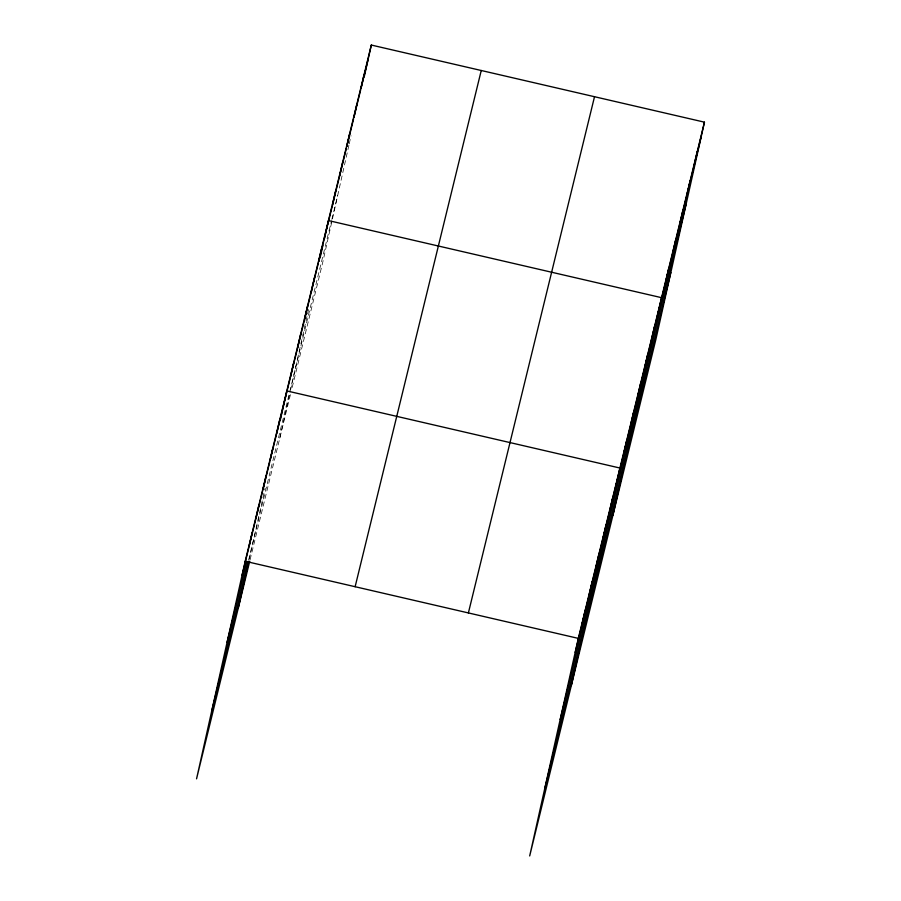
<?xml version="1.0" encoding="UTF-8"?>
<svg xmlns="http://www.w3.org/2000/svg" width="901" height="901" viewBox="0 0 901 901"><rect width="100%" height="100%" fill="white"/><g stroke="black" fill="none" stroke-linecap="round" stroke-linejoin="round"><path stroke-width="0.68" stroke-dasharray="4.5 3.38" d="M249.217 559.116L265.029 488.353M279.794 438.134L290.223 391.507M290.527 390.133L307.252 315.294M307.556 313.931L308.773 308.502M348.924 145.207L322.682 262.619L291.496 390.268M349.228 143.845L351.052 135.702M248.575 560.219L331.523 220.689M331.85 219.36L337.695 195.427M250.073 559.814L291.169 391.597"/><path stroke-width="1.35" d="M704.447 122.164L578.318 638.381L529.687 855.95L655.804 339.733L704.447 122.164L371.313 45.05L245.196 561.267L196.553 778.836L249.735 561.165M252.122 532.874L249.295 545.567L262.551 491.405M255.94 518.447L259.06 504.481M265.998 476.088L262.878 490.054L269.816 461.661M272.935 447.696L270.097 460.388L304.166 321.049M276.753 433.268L279.873 419.303M238.179 608.479L248.597 561.864M280.312 419.956L286.811 390.91L619.944 468.036L571.313 685.593M290.629 376.483L293.749 362.529M297.567 348.09L300.686 334.136M307.624 305.743L304.504 319.697L318.368 262.923M311.431 291.305L314.562 277.35M318.661 261.65L321.488 248.958M320.103 257.832L322.862 245.5M324.394 238.641L328.426 220.565L661.559 297.679L612.928 515.248M335.577 191.316L332.458 205.27L346.423 148.102M339.598 176.022L342.718 162.056M349.87 132.807L346.75 146.773L353.575 118.842M357.021 103.559L353.902 117.513L360.715 89.593M364.162 74.299L361.042 88.264L368.194 59.015M364.207 76.833L371.313 45.05M582.136 623.954L585.256 609.988M589.074 595.561L592.194 581.596M596.012 567.168L599.131 553.203M602.949 538.775L606.069 524.81M609.887 510.383L613.007 496.428M623.751 453.597L626.882 439.643M630.689 425.216L633.82 411.25M637.626 396.823L640.746 382.857M644.564 368.43L647.684 354.465M651.502 340.037L654.622 326.072M665.591 282.385L668.711 268.43M672.732 253.136L675.851 239.17M679.883 223.887L683.003 209.922M687.024 194.639L690.143 180.673M694.175 165.379L697.295 151.424M242.065 575.232L249.003 546.839M318.706 261.56L332.131 206.599M227.052 642.413L246.874 561.3M211.577 711.644L248.237 561.571M355.129 586.72L481.247 70.503M468.385 612.939L594.514 96.722M575.198 652.347L701.316 136.13M560.185 719.539L686.303 203.322M544.711 788.758L670.828 272.541M245.196 561.267L578.318 638.381"/></g></svg>
